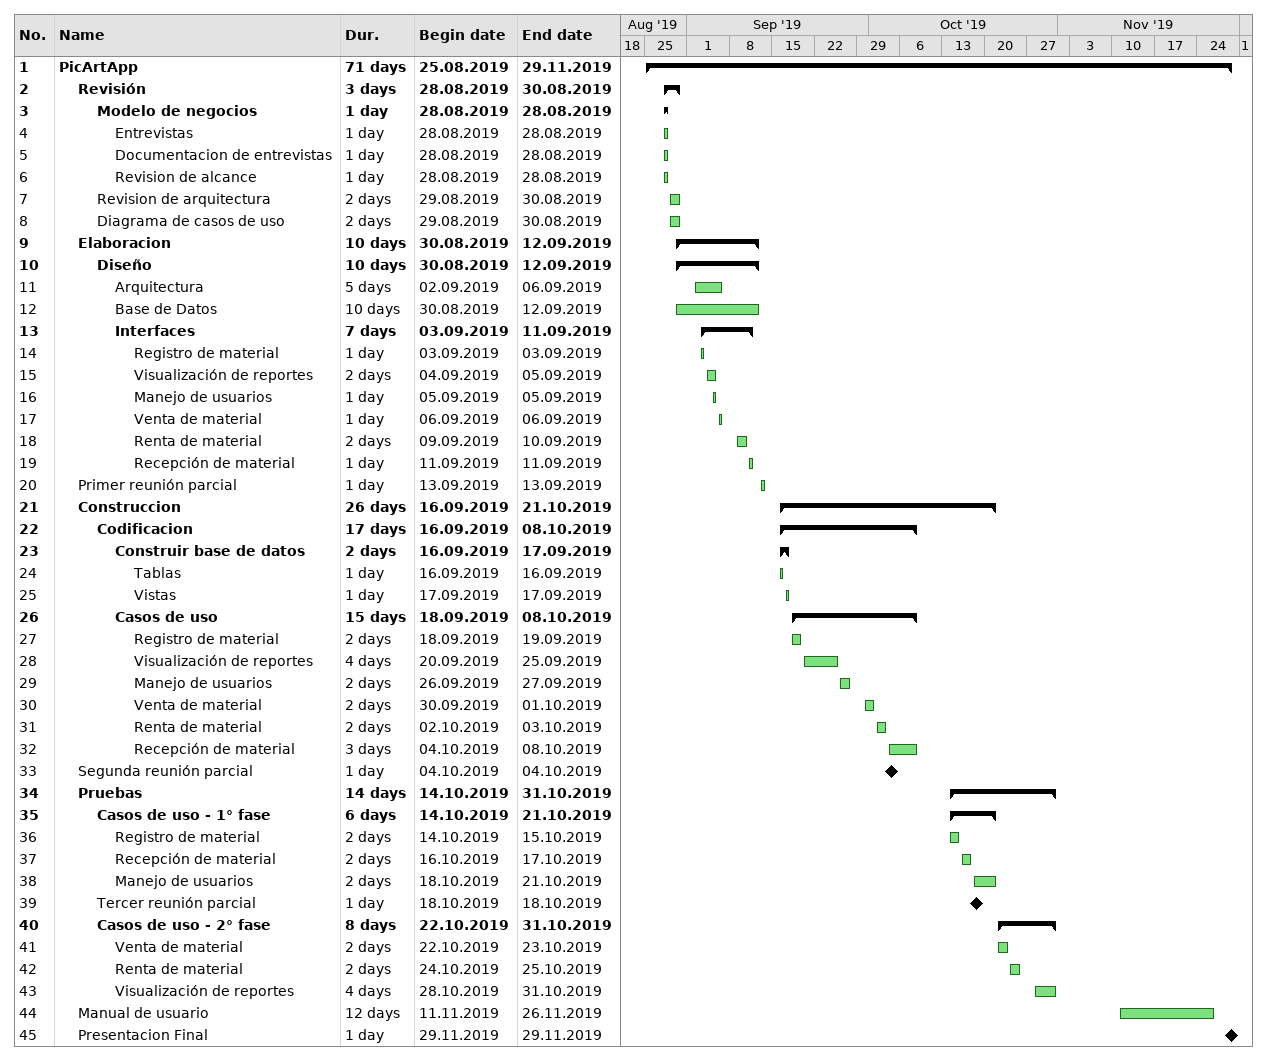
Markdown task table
| ID | Level | Task | Duration | Start | Finish |
|---|---|---|---|---|---|
| 1 | 1 | **PicArtApp** | 71d | 2019-08-25 | 2019-11-29 |
| 2 | 2 | **Revisión** | 3d | 2019-08-28 | 2019-08-30 |
| 3 | 3 | **Modelo de negocios** | 1d | 2019-08-28 | 2019-08-28 |
| 4 | 4 | Entrevistas | 1d | 2019-08-28 | 2019-08-28 |
| 5 | 4 | Documentacion de entrevistas | 1d | 2019-08-28 | 2019-08-28 |
| 6 | 4 | Revision de alcance | 1d | 2019-08-28 | 2019-08-28 |
| 7 | 3 | Revision de arquitectura | 2d | 2019-08-29 | 2019-08-30 |
| 8 | 3 | Diagrama de casos de uso | 2d | 2019-08-29 | 2019-08-30 |
| 9 | 2 | **Elaboracion** | 10d | 2019-08-30 | 2019-09-12 |
| 10 | 3 | **Diseño** | 10d | 2019-08-30 | 2019-09-12 |
| 11 | 4 | Arquitectura | 5d | 2019-09-02 | 2019-09-06 |
| 12 | 4 | Base de Datos | 10d | 2019-08-30 | 2019-09-12 |
| 13 | 4 | **Interfaces** | 7d | 2019-09-03 | 2019-09-11 |
| 14 | 5 | Registro de material | 1d | 2019-09-03 | 2019-09-03 |
| 15 | 5 | Visualización de reportes | 2d | 2019-09-04 | 2019-09-05 |
| 16 | 5 | Manejo de usuarios | 1d | 2019-09-05 | 2019-09-05 |
| 17 | 5 | Venta de material | 1d | 2019-09-06 | 2019-09-06 |
| 18 | 5 | Renta de material | 2d | 2019-09-09 | 2019-09-10 |
| 19 | 5 | Recepción de material | 1d | 2019-09-11 | 2019-09-11 |
| 20 | 2 | Primer reunión parcial | 1d | 2019-09-13 | 2019-09-13 |
| 21 | 2 | **Construccion** | 26d | 2019-09-16 | 2019-10-21 |
| 22 | 3 | **Codificacion** | 17d | 2019-09-16 | 2019-10-08 |
| 23 | 4 | **Construir base de datos** | 2d | 2019-09-16 | 2019-09-17 |
| 24 | 5 | Tablas | 1d | 2019-09-16 | 2019-09-16 |
| 25 | 5 | Vistas | 1d | 2019-09-17 | 2019-09-17 |
| 26 | 4 | **Casos de uso** | 15d | 2019-09-18 | 2019-10-08 |
| 27 | 5 | Registro de material | 2d | 2019-09-18 | 2019-09-19 |
| 28 | 5 | Visualización de reportes | 4d | 2019-09-20 | 2019-09-25 |
| 29 | 5 | Manejo de usuarios | 2d | 2019-09-26 | 2019-09-27 |
| 30 | 5 | Venta de material | 2d | 2019-09-30 | 2019-10-01 |
| 31 | 5 | Renta de material | 2d | 2019-10-02 | 2019-10-03 |
| 32 | 5 | Recepción de material | 3d | 2019-10-04 | 2019-10-08 |
| 33 | 2 | Segunda reunión parcial | 1d | 2019-10-04 | 2019-10-04 |
| 34 | 2 | **Pruebas** | 14d | 2019-10-14 | 2019-10-31 |
| 35 | 3 | **Casos de uso - 1° fase** | 6d | 2019-10-14 | 2019-10-21 |
| 36 | 4 | Registro de material | 2d | 2019-10-14 | 2019-10-15 |
| 37 | 4 | Recepción de material | 2d | 2019-10-16 | 2019-10-17 |
| 38 | 4 | Manejo de usuarios | 2d | 2019-10-18 | 2019-10-21 |
| 39 | 3 | Tercer reunión parcial | 1d | 2019-10-18 | 2019-10-18 |
| 40 | 3 | **Casos de uso - 2° fase** | 8d | 2019-10-22 | 2019-10-31 |
| 41 | 4 | Venta de material | 2d | 2019-10-22 | 2019-10-23 |
| 42 | 4 | Renta de material | 2d | 2019-10-24 | 2019-10-25 |
| 43 | 4 | Visualización de reportes | 4d | 2019-10-28 | 2019-10-31 |
| 44 | 2 | Manual de usuario | 12d | 2019-11-11 | 2019-11-26 |
| 45 | 2 | Presentacion Final | 1d | 2019-11-29 | 2019-11-29 |
